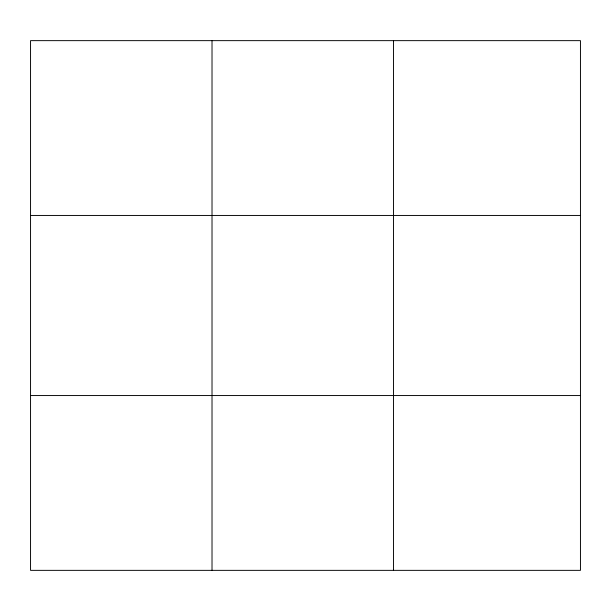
<?xml version="1.0" encoding="UTF-8"?>
<svg xmlns="http://www.w3.org/2000/svg" width="611" height="611" viewBox="0 0 611 611"><rect width="100%" height="100%" fill="white"/><g stroke="black" fill="none" stroke-linecap="round" stroke-linejoin="round"><path stroke-width="0.92" d="M212.017 570.353L212.017 40.647M393.484 570.353L393.484 40.647M580.45 395.554L580.45 570.353L30.55 570.353L30.55 40.647L580.45 40.647L580.45 395.554L30.55 395.554M30.55 215.446L580.45 215.446"/></g></svg>
